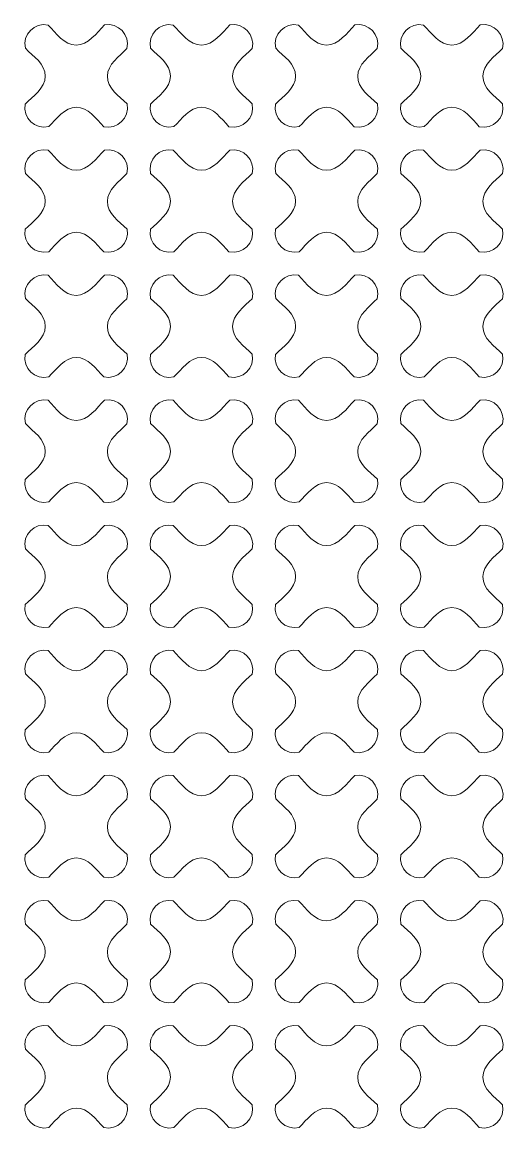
# Model space of a CAD drawing. Header units: centimetres. Extents: x -63 to 63, y -109 to 109.
# Drawn here: x -63.1 to -16, y -108.9 to -0.9 of the extents above; entities that cross this region are included whole.
import ezdxf

# ---------------------------------------------------------------- set-up
doc = ezdxf.new("R2010")
doc.units = ezdxf.units.CM
doc.header["$MEASUREMENT"] = 0
doc.layers.add('layer 1', color=7, linetype='Continuous')

msp = doc.modelspace()

# ---------------------------------------------------------------- linework, layer by layer
at = {"layer": 'layer 1', "color": 124, "lineweight": 9}
for points in [[(-60.81111, -6.12455), (-60.81111, -7.28184), (-62.01964, -8.11408), (-62.76469, -8.85488), (-62.76469, -8.85488), (-63.02392, -10.19157), (-61.79077, -11.36803), (-60.4655, -11.04107), (-60.4655, -11.04107), (-59.73461, -10.31293), (-58.92178, -9.14661), (-57.79099, -9.14661), (-57.79099, -9.14661), (-56.60522, -9.14661), (-55.87847, -10.2766), (-55.10807, -11.04699), (-55.10807, -11.04699), (-53.77995, -11.35577), (-52.56206, -10.16491), (-52.83834, -8.83137), (-52.83834, -8.83137), (-53.62868, -8.04103), (-54.75949, -7.33407), (-54.75949, -6.12682), (-54.75949, -6.12682), (-54.75949, -4.98592), (-53.58595, -4.16571), (-52.85419, -3.42977), (-52.85419, -3.42977), (-52.52688, -2.10439), (-53.70344, -0.87119), (-55.04022, -1.13044), (-55.04022, -1.13044), (-55.78309, -1.87331), (-56.63311, -3.10005), (-57.7853, -3.10005), (-57.7853, -3.10005), (-58.98503, -3.10005), (-59.75696, -1.91277), (-60.5346, -1.13513), (-60.5346, -1.13513), (-61.86835, -0.85882), (-63.05874, -2.07681), (-62.75014, -3.40496), (-62.75014, -3.40496), (-61.95077, -4.20433), (-60.81111, -4.90763), (-60.81111, -6.12455)], [(-48.61911, -6.12455), (-48.61911, -7.28184), (-49.82764, -8.11408), (-50.57269, -8.85488), (-50.57269, -8.85488), (-50.83192, -10.19157), (-49.59877, -11.36803), (-48.2735, -11.04107), (-48.2735, -11.04107), (-47.54261, -10.31293), (-46.72978, -9.14661), (-45.59899, -9.14661), (-45.59899, -9.14661), (-44.41322, -9.14661), (-43.68647, -10.2766), (-42.91607, -11.04699), (-42.91607, -11.04699), (-41.58795, -11.35577), (-40.37006, -10.16491), (-40.64634, -8.83137), (-40.64634, -8.83137), (-41.43668, -8.04103), (-42.56749, -7.33407), (-42.56749, -6.12682), (-42.56749, -6.12682), (-42.56749, -4.98592), (-41.39395, -4.16571), (-40.66219, -3.42977), (-40.66219, -3.42977), (-40.33488, -2.10439), (-41.51144, -0.87119), (-42.84822, -1.13044), (-42.84822, -1.13044), (-43.59109, -1.87331), (-44.44111, -3.10005), (-45.5933, -3.10005), (-45.5933, -3.10005), (-46.79303, -3.10005), (-47.56496, -1.91277), (-48.3426, -1.13513), (-48.3426, -1.13513), (-49.67635, -0.85882), (-50.86674, -2.07681), (-50.55814, -3.40496), (-50.55814, -3.40496), (-49.75877, -4.20433), (-48.61911, -4.90763), (-48.61911, -6.12455)], [(-36.42711, -6.12455), (-36.42711, -7.28184), (-37.63564, -8.11408), (-38.38069, -8.85488), (-38.38069, -8.85488), (-38.63992, -10.19157), (-37.40677, -11.36803), (-36.0815, -11.04107), (-36.0815, -11.04107), (-35.35061, -10.31293), (-34.53778, -9.14661), (-33.40699, -9.14661), (-33.40699, -9.14661), (-32.22122, -9.14661), (-31.49447, -10.2766), (-30.72407, -11.04699), (-30.72407, -11.04699), (-29.39595, -11.35577), (-28.17806, -10.16491), (-28.45434, -8.83137), (-28.45434, -8.83137), (-29.24468, -8.04103), (-30.37549, -7.33407), (-30.37549, -6.12682), (-30.37549, -6.12682), (-30.37549, -4.98592), (-29.20195, -4.16571), (-28.47019, -3.42977), (-28.47019, -3.42977), (-28.14288, -2.10439), (-29.31944, -0.87119), (-30.65622, -1.13044), (-30.65622, -1.13044), (-31.39909, -1.87331), (-32.24911, -3.10005), (-33.4013, -3.10005), (-33.4013, -3.10005), (-34.60103, -3.10005), (-35.37296, -1.91277), (-36.1506, -1.13513), (-36.1506, -1.13513), (-37.48435, -0.85882), (-38.67474, -2.07681), (-38.36614, -3.40496), (-38.36614, -3.40496), (-37.56677, -4.20433), (-36.42711, -4.90763), (-36.42711, -6.12455)], [(-24.23511, -6.12455), (-24.23511, -7.28184), (-25.44364, -8.11408), (-26.18869, -8.85488), (-26.18869, -8.85488), (-26.44792, -10.19157), (-25.21477, -11.36803), (-23.8895, -11.04107), (-23.8895, -11.04107), (-23.15861, -10.31293), (-22.34578, -9.14661), (-21.21499, -9.14661), (-21.21499, -9.14661), (-20.02922, -9.14661), (-19.30247, -10.2766), (-18.53207, -11.04699), (-18.53207, -11.04699), (-17.20395, -11.35577), (-15.98606, -10.16491), (-16.26234, -8.83137), (-16.26234, -8.83137), (-17.05268, -8.04103), (-18.18349, -7.33407), (-18.18349, -6.12682), (-18.18349, -6.12682), (-18.18349, -4.98592), (-17.00995, -4.16571), (-16.27819, -3.42977), (-16.27819, -3.42977), (-15.95088, -2.10439), (-17.12744, -0.87119), (-18.46422, -1.13044), (-18.46422, -1.13044), (-19.20709, -1.87331), (-20.05711, -3.10005), (-21.2093, -3.10005), (-21.2093, -3.10005), (-22.40903, -3.10005), (-23.18096, -1.91277), (-23.9586, -1.13513), (-23.9586, -1.13513), (-25.29235, -0.85882), (-26.48274, -2.07681), (-26.17414, -3.40496), (-26.17414, -3.40496), (-25.37477, -4.20433), (-24.23511, -4.90763), (-24.23511, -6.12455)], [(-60.81111, -18.31655), (-60.81111, -19.47384), (-62.01964, -20.30608), (-62.76469, -21.04688), (-62.76469, -21.04688), (-63.02392, -22.38357), (-61.79077, -23.56003), (-60.4655, -23.23307), (-60.4655, -23.23307), (-59.73461, -22.50493), (-58.92178, -21.33861), (-57.79099, -21.33861), (-57.79099, -21.33861), (-56.60522, -21.33861), (-55.87847, -22.4686), (-55.10807, -23.23899), (-55.10807, -23.23899), (-53.77995, -23.54777), (-52.56206, -22.35691), (-52.83834, -21.02337), (-52.83834, -21.02337), (-53.62868, -20.23303), (-54.75949, -19.52607), (-54.75949, -18.31882), (-54.75949, -18.31882), (-54.75949, -17.17792), (-53.58595, -16.35771), (-52.85419, -15.62177), (-52.85419, -15.62177), (-52.52688, -14.29639), (-53.70344, -13.06319), (-55.04022, -13.32244), (-55.04022, -13.32244), (-55.78309, -14.06531), (-56.63311, -15.29205), (-57.7853, -15.29205), (-57.7853, -15.29205), (-58.98503, -15.29205), (-59.75696, -14.10477), (-60.5346, -13.32713), (-60.5346, -13.32713), (-61.86835, -13.05082), (-63.05874, -14.26881), (-62.75014, -15.59696), (-62.75014, -15.59696), (-61.95077, -16.39633), (-60.81111, -17.09963), (-60.81111, -18.31655)], [(-48.61911, -18.31655), (-48.61911, -19.47384), (-49.82764, -20.30608), (-50.57269, -21.04688), (-50.57269, -21.04688), (-50.83192, -22.38357), (-49.59877, -23.56003), (-48.2735, -23.23307), (-48.2735, -23.23307), (-47.54261, -22.50493), (-46.72978, -21.33861), (-45.59899, -21.33861), (-45.59899, -21.33861), (-44.41322, -21.33861), (-43.68647, -22.4686), (-42.91607, -23.23899), (-42.91607, -23.23899), (-41.58795, -23.54777), (-40.37006, -22.35691), (-40.64634, -21.02337), (-40.64634, -21.02337), (-41.43668, -20.23303), (-42.56749, -19.52607), (-42.56749, -18.31882), (-42.56749, -18.31882), (-42.56749, -17.17792), (-41.39395, -16.35771), (-40.66219, -15.62177), (-40.66219, -15.62177), (-40.33488, -14.29639), (-41.51144, -13.06319), (-42.84822, -13.32244), (-42.84822, -13.32244), (-43.59109, -14.06531), (-44.44111, -15.29205), (-45.5933, -15.29205), (-45.5933, -15.29205), (-46.79303, -15.29205), (-47.56496, -14.10477), (-48.3426, -13.32713), (-48.3426, -13.32713), (-49.67635, -13.05082), (-50.86674, -14.26881), (-50.55814, -15.59696), (-50.55814, -15.59696), (-49.75877, -16.39633), (-48.61911, -17.09963), (-48.61911, -18.31655)], [(-36.42711, -18.31655), (-36.42711, -19.47384), (-37.63564, -20.30608), (-38.38069, -21.04688), (-38.38069, -21.04688), (-38.63992, -22.38357), (-37.40677, -23.56003), (-36.0815, -23.23307), (-36.0815, -23.23307), (-35.35061, -22.50493), (-34.53778, -21.33861), (-33.40699, -21.33861), (-33.40699, -21.33861), (-32.22122, -21.33861), (-31.49447, -22.4686), (-30.72407, -23.23899), (-30.72407, -23.23899), (-29.39595, -23.54777), (-28.17806, -22.35691), (-28.45434, -21.02337), (-28.45434, -21.02337), (-29.24468, -20.23303), (-30.37549, -19.52607), (-30.37549, -18.31882), (-30.37549, -18.31882), (-30.37549, -17.17792), (-29.20195, -16.35771), (-28.47019, -15.62177), (-28.47019, -15.62177), (-28.14288, -14.29639), (-29.31944, -13.06319), (-30.65622, -13.32244), (-30.65622, -13.32244), (-31.39909, -14.06531), (-32.24911, -15.29205), (-33.4013, -15.29205), (-33.4013, -15.29205), (-34.60103, -15.29205), (-35.37296, -14.10477), (-36.1506, -13.32713), (-36.1506, -13.32713), (-37.48435, -13.05082), (-38.67474, -14.26881), (-38.36614, -15.59696), (-38.36614, -15.59696), (-37.56677, -16.39633), (-36.42711, -17.09963), (-36.42711, -18.31655)], [(-24.23511, -18.31655), (-24.23511, -19.47384), (-25.44364, -20.30608), (-26.18869, -21.04688), (-26.18869, -21.04688), (-26.44792, -22.38357), (-25.21477, -23.56003), (-23.8895, -23.23307), (-23.8895, -23.23307), (-23.15861, -22.50493), (-22.34578, -21.33861), (-21.21499, -21.33861), (-21.21499, -21.33861), (-20.02922, -21.33861), (-19.30247, -22.4686), (-18.53207, -23.23899), (-18.53207, -23.23899), (-17.20395, -23.54777), (-15.98606, -22.35691), (-16.26234, -21.02337), (-16.26234, -21.02337), (-17.05268, -20.23303), (-18.18349, -19.52607), (-18.18349, -18.31882), (-18.18349, -18.31882), (-18.18349, -17.17792), (-17.00995, -16.35771), (-16.27819, -15.62177), (-16.27819, -15.62177), (-15.95088, -14.29639), (-17.12744, -13.06319), (-18.46422, -13.32244), (-18.46422, -13.32244), (-19.20709, -14.06531), (-20.05711, -15.29205), (-21.2093, -15.29205), (-21.2093, -15.29205), (-22.40903, -15.29205), (-23.18096, -14.10477), (-23.9586, -13.32713), (-23.9586, -13.32713), (-25.29235, -13.05082), (-26.48274, -14.26881), (-26.17414, -15.59696), (-26.17414, -15.59696), (-25.37477, -16.39633), (-24.23511, -17.09963), (-24.23511, -18.31655)], [(-60.81111, -30.50855), (-60.81111, -31.66584), (-62.01964, -32.49808), (-62.76469, -33.23888), (-62.76469, -33.23888), (-63.02392, -34.57557), (-61.79077, -35.75203), (-60.4655, -35.42507), (-60.4655, -35.42507), (-59.73461, -34.69693), (-58.92178, -33.53061), (-57.79099, -33.53061), (-57.79099, -33.53061), (-56.60522, -33.53061), (-55.87847, -34.6606), (-55.10807, -35.43099), (-55.10807, -35.43099), (-53.77995, -35.73977), (-52.56206, -34.54891), (-52.83834, -33.21537), (-52.83834, -33.21537), (-53.62868, -32.42503), (-54.75949, -31.71807), (-54.75949, -30.51082), (-54.75949, -30.51082), (-54.75949, -29.36992), (-53.58595, -28.54971), (-52.85419, -27.81377), (-52.85419, -27.81377), (-52.52688, -26.48839), (-53.70344, -25.25519), (-55.04022, -25.51444), (-55.04022, -25.51444), (-55.78309, -26.25731), (-56.63311, -27.48405), (-57.7853, -27.48405), (-57.7853, -27.48405), (-58.98503, -27.48405), (-59.75696, -26.29677), (-60.5346, -25.51913), (-60.5346, -25.51913), (-61.86835, -25.24282), (-63.05874, -26.46081), (-62.75014, -27.78896), (-62.75014, -27.78896), (-61.95077, -28.58833), (-60.81111, -29.29163), (-60.81111, -30.50855)], [(-48.61911, -30.50855), (-48.61911, -31.66584), (-49.82764, -32.49808), (-50.57269, -33.23888), (-50.57269, -33.23888), (-50.83192, -34.57557), (-49.59877, -35.75203), (-48.2735, -35.42507), (-48.2735, -35.42507), (-47.54261, -34.69693), (-46.72978, -33.53061), (-45.59899, -33.53061), (-45.59899, -33.53061), (-44.41322, -33.53061), (-43.68647, -34.6606), (-42.91607, -35.43099), (-42.91607, -35.43099), (-41.58795, -35.73977), (-40.37006, -34.54891), (-40.64634, -33.21537), (-40.64634, -33.21537), (-41.43668, -32.42503), (-42.56749, -31.71807), (-42.56749, -30.51082), (-42.56749, -30.51082), (-42.56749, -29.36992), (-41.39395, -28.54971), (-40.66219, -27.81377), (-40.66219, -27.81377), (-40.33488, -26.48839), (-41.51144, -25.25519), (-42.84822, -25.51444), (-42.84822, -25.51444), (-43.59109, -26.25731), (-44.44111, -27.48405), (-45.5933, -27.48405), (-45.5933, -27.48405), (-46.79303, -27.48405), (-47.56496, -26.29677), (-48.3426, -25.51913), (-48.3426, -25.51913), (-49.67635, -25.24282), (-50.86674, -26.46081), (-50.55814, -27.78896), (-50.55814, -27.78896), (-49.75877, -28.58833), (-48.61911, -29.29163), (-48.61911, -30.50855)], [(-36.42711, -30.50855), (-36.42711, -31.66584), (-37.63564, -32.49808), (-38.38069, -33.23888), (-38.38069, -33.23888), (-38.63992, -34.57557), (-37.40677, -35.75203), (-36.0815, -35.42507), (-36.0815, -35.42507), (-35.35061, -34.69693), (-34.53778, -33.53061), (-33.40699, -33.53061), (-33.40699, -33.53061), (-32.22122, -33.53061), (-31.49447, -34.6606), (-30.72407, -35.43099), (-30.72407, -35.43099), (-29.39595, -35.73977), (-28.17806, -34.54891), (-28.45434, -33.21537), (-28.45434, -33.21537), (-29.24468, -32.42503), (-30.37549, -31.71807), (-30.37549, -30.51082), (-30.37549, -30.51082), (-30.37549, -29.36992), (-29.20195, -28.54971), (-28.47019, -27.81377), (-28.47019, -27.81377), (-28.14288, -26.48839), (-29.31944, -25.25519), (-30.65622, -25.51444), (-30.65622, -25.51444), (-31.39909, -26.25731), (-32.24911, -27.48405), (-33.4013, -27.48405), (-33.4013, -27.48405), (-34.60103, -27.48405), (-35.37296, -26.29677), (-36.1506, -25.51913), (-36.1506, -25.51913), (-37.48435, -25.24282), (-38.67474, -26.46081), (-38.36614, -27.78896), (-38.36614, -27.78896), (-37.56677, -28.58833), (-36.42711, -29.29163), (-36.42711, -30.50855)], [(-24.23511, -30.50855), (-24.23511, -31.66584), (-25.44364, -32.49808), (-26.18869, -33.23888), (-26.18869, -33.23888), (-26.44792, -34.57557), (-25.21477, -35.75203), (-23.8895, -35.42507), (-23.8895, -35.42507), (-23.15861, -34.69693), (-22.34578, -33.53061), (-21.21499, -33.53061), (-21.21499, -33.53061), (-20.02922, -33.53061), (-19.30247, -34.6606), (-18.53207, -35.43099), (-18.53207, -35.43099), (-17.20395, -35.73977), (-15.98606, -34.54891), (-16.26234, -33.21537), (-16.26234, -33.21537), (-17.05268, -32.42503), (-18.18349, -31.71807), (-18.18349, -30.51082), (-18.18349, -30.51082), (-18.18349, -29.36992), (-17.00995, -28.54971), (-16.27819, -27.81377), (-16.27819, -27.81377), (-15.95088, -26.48839), (-17.12744, -25.25519), (-18.46422, -25.51444), (-18.46422, -25.51444), (-19.20709, -26.25731), (-20.05711, -27.48405), (-21.2093, -27.48405), (-21.2093, -27.48405), (-22.40903, -27.48405), (-23.18096, -26.29677), (-23.9586, -25.51913), (-23.9586, -25.51913), (-25.29235, -25.24282), (-26.48274, -26.46081), (-26.17414, -27.78896), (-26.17414, -27.78896), (-25.37477, -28.58833), (-24.23511, -29.29163), (-24.23511, -30.50855)], [(-60.81111, -42.70055), (-60.81111, -43.85784), (-62.01964, -44.69008), (-62.76469, -45.43088), (-62.76469, -45.43088), (-63.02392, -46.76757), (-61.79077, -47.94403), (-60.4655, -47.61707), (-60.4655, -47.61707), (-59.73461, -46.88893), (-58.92178, -45.72261), (-57.79099, -45.72261), (-57.79099, -45.72261), (-56.60522, -45.72261), (-55.87847, -46.8526), (-55.10807, -47.62299), (-55.10807, -47.62299), (-53.77995, -47.93177), (-52.56206, -46.74091), (-52.83834, -45.40737), (-52.83834, -45.40737), (-53.62868, -44.61703), (-54.75949, -43.91007), (-54.75949, -42.70282), (-54.75949, -42.70282), (-54.75949, -41.56192), (-53.58595, -40.74171), (-52.85419, -40.00577), (-52.85419, -40.00577), (-52.52688, -38.68039), (-53.70344, -37.44719), (-55.04022, -37.70644), (-55.04022, -37.70644), (-55.78309, -38.44931), (-56.63311, -39.67605), (-57.7853, -39.67605), (-57.7853, -39.67605), (-58.98503, -39.67605), (-59.75696, -38.48877), (-60.5346, -37.71113), (-60.5346, -37.71113), (-61.86835, -37.43482), (-63.05874, -38.65281), (-62.75014, -39.98096), (-62.75014, -39.98096), (-61.95077, -40.78033), (-60.81111, -41.48363), (-60.81111, -42.70055)], [(-48.61911, -42.70055), (-48.61911, -43.85784), (-49.82764, -44.69008), (-50.57269, -45.43088), (-50.57269, -45.43088), (-50.83192, -46.76757), (-49.59877, -47.94403), (-48.2735, -47.61707), (-48.2735, -47.61707), (-47.54261, -46.88893), (-46.72978, -45.72261), (-45.59899, -45.72261), (-45.59899, -45.72261), (-44.41322, -45.72261), (-43.68647, -46.8526), (-42.91607, -47.62299), (-42.91607, -47.62299), (-41.58795, -47.93177), (-40.37006, -46.74091), (-40.64634, -45.40737), (-40.64634, -45.40737), (-41.43668, -44.61703), (-42.56749, -43.91007), (-42.56749, -42.70282), (-42.56749, -42.70282), (-42.56749, -41.56192), (-41.39395, -40.74171), (-40.66219, -40.00577), (-40.66219, -40.00577), (-40.33488, -38.68039), (-41.51144, -37.44719), (-42.84822, -37.70644), (-42.84822, -37.70644), (-43.59109, -38.44931), (-44.44111, -39.67605), (-45.5933, -39.67605), (-45.5933, -39.67605), (-46.79303, -39.67605), (-47.56496, -38.48877), (-48.3426, -37.71113), (-48.3426, -37.71113), (-49.67635, -37.43482), (-50.86674, -38.65281), (-50.55814, -39.98096), (-50.55814, -39.98096), (-49.75877, -40.78033), (-48.61911, -41.48363), (-48.61911, -42.70055)], [(-36.42711, -42.70055), (-36.42711, -43.85784), (-37.63564, -44.69008), (-38.38069, -45.43088), (-38.38069, -45.43088), (-38.63992, -46.76757), (-37.40677, -47.94403), (-36.0815, -47.61707), (-36.0815, -47.61707), (-35.35061, -46.88893), (-34.53778, -45.72261), (-33.40699, -45.72261), (-33.40699, -45.72261), (-32.22122, -45.72261), (-31.49447, -46.8526), (-30.72407, -47.62299), (-30.72407, -47.62299), (-29.39595, -47.93177), (-28.17806, -46.74091), (-28.45434, -45.40737), (-28.45434, -45.40737), (-29.24468, -44.61703), (-30.37549, -43.91007), (-30.37549, -42.70282), (-30.37549, -42.70282), (-30.37549, -41.56192), (-29.20195, -40.74171), (-28.47019, -40.00577), (-28.47019, -40.00577), (-28.14288, -38.68039), (-29.31944, -37.44719), (-30.65622, -37.70644), (-30.65622, -37.70644), (-31.39909, -38.44931), (-32.24911, -39.67605), (-33.4013, -39.67605), (-33.4013, -39.67605), (-34.60103, -39.67605), (-35.37296, -38.48877), (-36.1506, -37.71113), (-36.1506, -37.71113), (-37.48435, -37.43482), (-38.67474, -38.65281), (-38.36614, -39.98096), (-38.36614, -39.98096), (-37.56677, -40.78033), (-36.42711, -41.48363), (-36.42711, -42.70055)], [(-24.23511, -42.70055), (-24.23511, -43.85784), (-25.44364, -44.69008), (-26.18869, -45.43088), (-26.18869, -45.43088), (-26.44792, -46.76757), (-25.21477, -47.94403), (-23.8895, -47.61707), (-23.8895, -47.61707), (-23.15861, -46.88893), (-22.34578, -45.72261), (-21.21499, -45.72261), (-21.21499, -45.72261), (-20.02922, -45.72261), (-19.30247, -46.8526), (-18.53207, -47.62299), (-18.53207, -47.62299), (-17.20395, -47.93177), (-15.98606, -46.74091), (-16.26234, -45.40737), (-16.26234, -45.40737), (-17.05268, -44.61703), (-18.18349, -43.91007), (-18.18349, -42.70282), (-18.18349, -42.70282), (-18.18349, -41.56192), (-17.00995, -40.74171), (-16.27819, -40.00577), (-16.27819, -40.00577), (-15.95088, -38.68039), (-17.12744, -37.44719), (-18.46422, -37.70644), (-18.46422, -37.70644), (-19.20709, -38.44931), (-20.05711, -39.67605), (-21.2093, -39.67605), (-21.2093, -39.67605), (-22.40903, -39.67605), (-23.18096, -38.48877), (-23.9586, -37.71113), (-23.9586, -37.71113), (-25.29235, -37.43482), (-26.48274, -38.65281), (-26.17414, -39.98096), (-26.17414, -39.98096), (-25.37477, -40.78033), (-24.23511, -41.48363), (-24.23511, -42.70055)], [(-60.81111, -54.89255), (-60.81111, -56.04984), (-62.01964, -56.88208), (-62.76469, -57.62288), (-62.76469, -57.62288), (-63.02392, -58.95957), (-61.79077, -60.13603), (-60.4655, -59.80907), (-60.4655, -59.80907), (-59.73461, -59.08093), (-58.92178, -57.91461), (-57.79099, -57.91461), (-57.79099, -57.91461), (-56.60522, -57.91461), (-55.87847, -59.0446), (-55.10807, -59.81499), (-55.10807, -59.81499), (-53.77995, -60.12377), (-52.56206, -58.93291), (-52.83834, -57.59937), (-52.83834, -57.59937), (-53.62868, -56.80903), (-54.75949, -56.10207), (-54.75949, -54.89482), (-54.75949, -54.89482), (-54.75949, -53.75392), (-53.58595, -52.93371), (-52.85419, -52.19777), (-52.85419, -52.19777), (-52.52688, -50.87239), (-53.70344, -49.63919), (-55.04022, -49.89844), (-55.04022, -49.89844), (-55.78309, -50.64131), (-56.63311, -51.86805), (-57.7853, -51.86805), (-57.7853, -51.86805), (-58.98503, -51.86805), (-59.75696, -50.68077), (-60.5346, -49.90313), (-60.5346, -49.90313), (-61.86835, -49.62682), (-63.05874, -50.84481), (-62.75014, -52.17296), (-62.75014, -52.17296), (-61.95077, -52.97233), (-60.81111, -53.67563), (-60.81111, -54.89255)], [(-48.61911, -54.89255), (-48.61911, -56.04984), (-49.82764, -56.88208), (-50.57269, -57.62288), (-50.57269, -57.62288), (-50.83192, -58.95957), (-49.59877, -60.13603), (-48.2735, -59.80907), (-48.2735, -59.80907), (-47.54261, -59.08093), (-46.72978, -57.91461), (-45.59899, -57.91461), (-45.59899, -57.91461), (-44.41322, -57.91461), (-43.68647, -59.0446), (-42.91607, -59.81499), (-42.91607, -59.81499), (-41.58795, -60.12377), (-40.37006, -58.93291), (-40.64634, -57.59937), (-40.64634, -57.59937), (-41.43668, -56.80903), (-42.56749, -56.10207), (-42.56749, -54.89482), (-42.56749, -54.89482), (-42.56749, -53.75392), (-41.39395, -52.93371), (-40.66219, -52.19777), (-40.66219, -52.19777), (-40.33488, -50.87239), (-41.51144, -49.63919), (-42.84822, -49.89844), (-42.84822, -49.89844), (-43.59109, -50.64131), (-44.44111, -51.86805), (-45.5933, -51.86805), (-45.5933, -51.86805), (-46.79303, -51.86805), (-47.56496, -50.68077), (-48.3426, -49.90313), (-48.3426, -49.90313), (-49.67635, -49.62682), (-50.86674, -50.84481), (-50.55814, -52.17296), (-50.55814, -52.17296), (-49.75877, -52.97233), (-48.61911, -53.67563), (-48.61911, -54.89255)], [(-36.42711, -54.89255), (-36.42711, -56.04984), (-37.63564, -56.88208), (-38.38069, -57.62288), (-38.38069, -57.62288), (-38.63992, -58.95957), (-37.40677, -60.13603), (-36.0815, -59.80907), (-36.0815, -59.80907), (-35.35061, -59.08093), (-34.53778, -57.91461), (-33.40699, -57.91461), (-33.40699, -57.91461), (-32.22122, -57.91461), (-31.49447, -59.0446), (-30.72407, -59.81499), (-30.72407, -59.81499), (-29.39595, -60.12377), (-28.17806, -58.93291), (-28.45434, -57.59937), (-28.45434, -57.59937), (-29.24468, -56.80903), (-30.37549, -56.10207), (-30.37549, -54.89482), (-30.37549, -54.89482), (-30.37549, -53.75392), (-29.20195, -52.93371), (-28.47019, -52.19777), (-28.47019, -52.19777), (-28.14288, -50.87239), (-29.31944, -49.63919), (-30.65622, -49.89844), (-30.65622, -49.89844), (-31.39909, -50.64131), (-32.24911, -51.86805), (-33.4013, -51.86805), (-33.4013, -51.86805), (-34.60103, -51.86805), (-35.37296, -50.68077), (-36.1506, -49.90313), (-36.1506, -49.90313), (-37.48435, -49.62682), (-38.67474, -50.84481), (-38.36614, -52.17296), (-38.36614, -52.17296), (-37.56677, -52.97233), (-36.42711, -53.67563), (-36.42711, -54.89255)], [(-24.23511, -54.89255), (-24.23511, -56.04984), (-25.44364, -56.88208), (-26.18869, -57.62288), (-26.18869, -57.62288), (-26.44792, -58.95957), (-25.21477, -60.13603), (-23.8895, -59.80907), (-23.8895, -59.80907), (-23.15861, -59.08093), (-22.34578, -57.91461), (-21.21499, -57.91461), (-21.21499, -57.91461), (-20.02922, -57.91461), (-19.30247, -59.0446), (-18.53207, -59.81499), (-18.53207, -59.81499), (-17.20395, -60.12377), (-15.98606, -58.93291), (-16.26234, -57.59937), (-16.26234, -57.59937), (-17.05268, -56.80903), (-18.18349, -56.10207), (-18.18349, -54.89482), (-18.18349, -54.89482), (-18.18349, -53.75392), (-17.00995, -52.93371), (-16.27819, -52.19777), (-16.27819, -52.19777), (-15.95088, -50.87239), (-17.12744, -49.63919), (-18.46422, -49.89844), (-18.46422, -49.89844), (-19.20709, -50.64131), (-20.05711, -51.86805), (-21.2093, -51.86805), (-21.2093, -51.86805), (-22.40903, -51.86805), (-23.18096, -50.68077), (-23.9586, -49.90313), (-23.9586, -49.90313), (-25.29235, -49.62682), (-26.48274, -50.84481), (-26.17414, -52.17296), (-26.17414, -52.17296), (-25.37477, -52.97233), (-24.23511, -53.67563), (-24.23511, -54.89255)], [(-60.81111, -67.08455), (-60.81111, -68.24184), (-62.01964, -69.07408), (-62.76469, -69.81488), (-62.76469, -69.81488), (-63.02392, -71.15157), (-61.79077, -72.32803), (-60.4655, -72.00107), (-60.4655, -72.00107), (-59.73461, -71.27293), (-58.92178, -70.10661), (-57.79099, -70.10661), (-57.79099, -70.10661), (-56.60522, -70.10661), (-55.87847, -71.2366), (-55.10807, -72.00699), (-55.10807, -72.00699), (-53.77995, -72.31577), (-52.56206, -71.12491), (-52.83834, -69.79137), (-52.83834, -69.79137), (-53.62868, -69.00103), (-54.75949, -68.29407), (-54.75949, -67.08682), (-54.75949, -67.08682), (-54.75949, -65.94592), (-53.58595, -65.12571), (-52.85419, -64.38977), (-52.85419, -64.38977), (-52.52688, -63.06439), (-53.70344, -61.83119), (-55.04022, -62.09044), (-55.04022, -62.09044), (-55.78309, -62.83331), (-56.63311, -64.06005), (-57.7853, -64.06005), (-57.7853, -64.06005), (-58.98503, -64.06005), (-59.75696, -62.87277), (-60.5346, -62.09513), (-60.5346, -62.09513), (-61.86835, -61.81882), (-63.05874, -63.03681), (-62.75014, -64.36496), (-62.75014, -64.36496), (-61.95077, -65.16433), (-60.81111, -65.86763), (-60.81111, -67.08455)], [(-48.61911, -67.08455), (-48.61911, -68.24184), (-49.82764, -69.07408), (-50.57269, -69.81488), (-50.57269, -69.81488), (-50.83192, -71.15157), (-49.59877, -72.32803), (-48.2735, -72.00107), (-48.2735, -72.00107), (-47.54261, -71.27293), (-46.72978, -70.10661), (-45.59899, -70.10661), (-45.59899, -70.10661), (-44.41322, -70.10661), (-43.68647, -71.2366), (-42.91607, -72.00699), (-42.91607, -72.00699), (-41.58795, -72.31577), (-40.37006, -71.12491), (-40.64634, -69.79137), (-40.64634, -69.79137), (-41.43668, -69.00103), (-42.56749, -68.29407), (-42.56749, -67.08682), (-42.56749, -67.08682), (-42.56749, -65.94592), (-41.39395, -65.12571), (-40.66219, -64.38977), (-40.66219, -64.38977), (-40.33488, -63.06439), (-41.51144, -61.83119), (-42.84822, -62.09044), (-42.84822, -62.09044), (-43.59109, -62.83331), (-44.44111, -64.06005), (-45.5933, -64.06005), (-45.5933, -64.06005), (-46.79303, -64.06005), (-47.56496, -62.87277), (-48.3426, -62.09513), (-48.3426, -62.09513), (-49.67635, -61.81882), (-50.86674, -63.03681), (-50.55814, -64.36496), (-50.55814, -64.36496), (-49.75877, -65.16433), (-48.61911, -65.86763), (-48.61911, -67.08455)], [(-36.42711, -67.08455), (-36.42711, -68.24184), (-37.63564, -69.07408), (-38.38069, -69.81488), (-38.38069, -69.81488), (-38.63992, -71.15157), (-37.40677, -72.32803), (-36.0815, -72.00107), (-36.0815, -72.00107), (-35.35061, -71.27293), (-34.53778, -70.10661), (-33.40699, -70.10661), (-33.40699, -70.10661), (-32.22122, -70.10661), (-31.49447, -71.2366), (-30.72407, -72.00699), (-30.72407, -72.00699), (-29.39595, -72.31577), (-28.17806, -71.12491), (-28.45434, -69.79137), (-28.45434, -69.79137), (-29.24468, -69.00103), (-30.37549, -68.29407), (-30.37549, -67.08682), (-30.37549, -67.08682), (-30.37549, -65.94592), (-29.20195, -65.12571), (-28.47019, -64.38977), (-28.47019, -64.38977), (-28.14288, -63.06439), (-29.31944, -61.83119), (-30.65622, -62.09044), (-30.65622, -62.09044), (-31.39909, -62.83331), (-32.24911, -64.06005), (-33.4013, -64.06005), (-33.4013, -64.06005), (-34.60103, -64.06005), (-35.37296, -62.87277), (-36.1506, -62.09513), (-36.1506, -62.09513), (-37.48435, -61.81882), (-38.67474, -63.03681), (-38.36614, -64.36496), (-38.36614, -64.36496), (-37.56677, -65.16433), (-36.42711, -65.86763), (-36.42711, -67.08455)], [(-24.23511, -67.08455), (-24.23511, -68.24184), (-25.44364, -69.07408), (-26.18869, -69.81488), (-26.18869, -69.81488), (-26.44792, -71.15157), (-25.21477, -72.32803), (-23.8895, -72.00107), (-23.8895, -72.00107), (-23.15861, -71.27293), (-22.34578, -70.10661), (-21.21499, -70.10661), (-21.21499, -70.10661), (-20.02922, -70.10661), (-19.30247, -71.2366), (-18.53207, -72.00699), (-18.53207, -72.00699), (-17.20395, -72.31577), (-15.98606, -71.12491), (-16.26234, -69.79137), (-16.26234, -69.79137), (-17.05268, -69.00103), (-18.18349, -68.29407), (-18.18349, -67.08682), (-18.18349, -67.08682), (-18.18349, -65.94592), (-17.00995, -65.12571), (-16.27819, -64.38977), (-16.27819, -64.38977), (-15.95088, -63.06439), (-17.12744, -61.83119), (-18.46422, -62.09044), (-18.46422, -62.09044), (-19.20709, -62.83331), (-20.05711, -64.06005), (-21.2093, -64.06005), (-21.2093, -64.06005), (-22.40903, -64.06005), (-23.18096, -62.87277), (-23.9586, -62.09513), (-23.9586, -62.09513), (-25.29235, -61.81882), (-26.48274, -63.03681), (-26.17414, -64.36496), (-26.17414, -64.36496), (-25.37477, -65.16433), (-24.23511, -65.86763), (-24.23511, -67.08455)], [(-60.81111, -79.27655), (-60.81111, -80.43384), (-62.01964, -81.26608), (-62.76469, -82.00688), (-62.76469, -82.00688), (-63.02392, -83.34357), (-61.79077, -84.52003), (-60.4655, -84.19307), (-60.4655, -84.19307), (-59.73461, -83.46493), (-58.92178, -82.29861), (-57.79099, -82.29861), (-57.79099, -82.29861), (-56.60522, -82.29861), (-55.87847, -83.4286), (-55.10807, -84.19899), (-55.10807, -84.19899), (-53.77995, -84.50777), (-52.56206, -83.31691), (-52.83834, -81.98337), (-52.83834, -81.98337), (-53.62868, -81.19303), (-54.75949, -80.48607), (-54.75949, -79.27882), (-54.75949, -79.27882), (-54.75949, -78.13792), (-53.58595, -77.31771), (-52.85419, -76.58177), (-52.85419, -76.58177), (-52.52688, -75.25639), (-53.70344, -74.02319), (-55.04022, -74.28244), (-55.04022, -74.28244), (-55.78309, -75.02531), (-56.63311, -76.25205), (-57.7853, -76.25205), (-57.7853, -76.25205), (-58.98503, -76.25205), (-59.75696, -75.06477), (-60.5346, -74.28713), (-60.5346, -74.28713), (-61.86835, -74.01082), (-63.05874, -75.22881), (-62.75014, -76.55696), (-62.75014, -76.55696), (-61.95077, -77.35633), (-60.81111, -78.05963), (-60.81111, -79.27655)], [(-48.61911, -79.27655), (-48.61911, -80.43384), (-49.82764, -81.26608), (-50.57269, -82.00688), (-50.57269, -82.00688), (-50.83192, -83.34357), (-49.59877, -84.52003), (-48.2735, -84.19307), (-48.2735, -84.19307), (-47.54261, -83.46493), (-46.72978, -82.29861), (-45.59899, -82.29861), (-45.59899, -82.29861), (-44.41322, -82.29861), (-43.68647, -83.4286), (-42.91607, -84.19899), (-42.91607, -84.19899), (-41.58795, -84.50777), (-40.37006, -83.31691), (-40.64634, -81.98337), (-40.64634, -81.98337), (-41.43668, -81.19303), (-42.56749, -80.48607), (-42.56749, -79.27882), (-42.56749, -79.27882), (-42.56749, -78.13792), (-41.39395, -77.31771), (-40.66219, -76.58177), (-40.66219, -76.58177), (-40.33488, -75.25639), (-41.51144, -74.02319), (-42.84822, -74.28244), (-42.84822, -74.28244), (-43.59109, -75.02531), (-44.44111, -76.25205), (-45.5933, -76.25205), (-45.5933, -76.25205), (-46.79303, -76.25205), (-47.56496, -75.06477), (-48.3426, -74.28713), (-48.3426, -74.28713), (-49.67635, -74.01082), (-50.86674, -75.22881), (-50.55814, -76.55696), (-50.55814, -76.55696), (-49.75877, -77.35633), (-48.61911, -78.05963), (-48.61911, -79.27655)], [(-36.42711, -79.27655), (-36.42711, -80.43384), (-37.63564, -81.26608), (-38.38069, -82.00688), (-38.38069, -82.00688), (-38.63992, -83.34357), (-37.40677, -84.52003), (-36.0815, -84.19307), (-36.0815, -84.19307), (-35.35061, -83.46493), (-34.53778, -82.29861), (-33.40699, -82.29861), (-33.40699, -82.29861), (-32.22122, -82.29861), (-31.49447, -83.4286), (-30.72407, -84.19899), (-30.72407, -84.19899), (-29.39595, -84.50777), (-28.17806, -83.31691), (-28.45434, -81.98337), (-28.45434, -81.98337), (-29.24468, -81.19303), (-30.37549, -80.48607), (-30.37549, -79.27882), (-30.37549, -79.27882), (-30.37549, -78.13792), (-29.20195, -77.31771), (-28.47019, -76.58177), (-28.47019, -76.58177), (-28.14288, -75.25639), (-29.31944, -74.02319), (-30.65622, -74.28244), (-30.65622, -74.28244), (-31.39909, -75.02531), (-32.24911, -76.25205), (-33.4013, -76.25205), (-33.4013, -76.25205), (-34.60103, -76.25205), (-35.37296, -75.06477), (-36.1506, -74.28713), (-36.1506, -74.28713), (-37.48435, -74.01082), (-38.67474, -75.22881), (-38.36614, -76.55696), (-38.36614, -76.55696), (-37.56677, -77.35633), (-36.42711, -78.05963), (-36.42711, -79.27655)], [(-24.23511, -79.27655), (-24.23511, -80.43384), (-25.44364, -81.26608), (-26.18869, -82.00688), (-26.18869, -82.00688), (-26.44792, -83.34357), (-25.21477, -84.52003), (-23.8895, -84.19307), (-23.8895, -84.19307), (-23.15861, -83.46493), (-22.34578, -82.29861), (-21.21499, -82.29861), (-21.21499, -82.29861), (-20.02922, -82.29861), (-19.30247, -83.4286), (-18.53207, -84.19899), (-18.53207, -84.19899), (-17.20395, -84.50777), (-15.98606, -83.31691), (-16.26234, -81.98337), (-16.26234, -81.98337), (-17.05268, -81.19303), (-18.18349, -80.48607), (-18.18349, -79.27882), (-18.18349, -79.27882), (-18.18349, -78.13792), (-17.00995, -77.31771), (-16.27819, -76.58177), (-16.27819, -76.58177), (-15.95088, -75.25639), (-17.12744, -74.02319), (-18.46422, -74.28244), (-18.46422, -74.28244), (-19.20709, -75.02531), (-20.05711, -76.25205), (-21.2093, -76.25205), (-21.2093, -76.25205), (-22.40903, -76.25205), (-23.18096, -75.06477), (-23.9586, -74.28713), (-23.9586, -74.28713), (-25.29235, -74.01082), (-26.48274, -75.22881), (-26.17414, -76.55696), (-26.17414, -76.55696), (-25.37477, -77.35633), (-24.23511, -78.05963), (-24.23511, -79.27655)], [(-60.81111, -91.46855), (-60.81111, -92.62584), (-62.01964, -93.45808), (-62.76469, -94.19888), (-62.76469, -94.19888), (-63.02392, -95.53557), (-61.79077, -96.71203), (-60.4655, -96.38507), (-60.4655, -96.38507), (-59.73461, -95.65693), (-58.92178, -94.49061), (-57.79099, -94.49061), (-57.79099, -94.49061), (-56.60522, -94.49061), (-55.87847, -95.6206), (-55.10807, -96.39099), (-55.10807, -96.39099), (-53.77995, -96.69977), (-52.56206, -95.50891), (-52.83834, -94.17537), (-52.83834, -94.17537), (-53.62868, -93.38503), (-54.75949, -92.67807), (-54.75949, -91.47082), (-54.75949, -91.47082), (-54.75949, -90.32992), (-53.58595, -89.50971), (-52.85419, -88.77377), (-52.85419, -88.77377), (-52.52688, -87.44839), (-53.70344, -86.21519), (-55.04022, -86.47444), (-55.04022, -86.47444), (-55.78309, -87.21731), (-56.63311, -88.44405), (-57.7853, -88.44405), (-57.7853, -88.44405), (-58.98503, -88.44405), (-59.75696, -87.25677), (-60.5346, -86.47913), (-60.5346, -86.47913), (-61.86835, -86.20282), (-63.05874, -87.42081), (-62.75014, -88.74896), (-62.75014, -88.74896), (-61.95077, -89.54833), (-60.81111, -90.25163), (-60.81111, -91.46855)], [(-48.61911, -91.46855), (-48.61911, -92.62584), (-49.82764, -93.45808), (-50.57269, -94.19888), (-50.57269, -94.19888), (-50.83192, -95.53557), (-49.59877, -96.71203), (-48.2735, -96.38507), (-48.2735, -96.38507), (-47.54261, -95.65693), (-46.72978, -94.49061), (-45.59899, -94.49061), (-45.59899, -94.49061), (-44.41322, -94.49061), (-43.68647, -95.6206), (-42.91607, -96.39099), (-42.91607, -96.39099), (-41.58795, -96.69977), (-40.37006, -95.50891), (-40.64634, -94.17537), (-40.64634, -94.17537), (-41.43668, -93.38503), (-42.56749, -92.67807), (-42.56749, -91.47082), (-42.56749, -91.47082), (-42.56749, -90.32992), (-41.39395, -89.50971), (-40.66219, -88.77377), (-40.66219, -88.77377), (-40.33488, -87.44839), (-41.51144, -86.21519), (-42.84822, -86.47444), (-42.84822, -86.47444), (-43.59109, -87.21731), (-44.44111, -88.44405), (-45.5933, -88.44405), (-45.5933, -88.44405), (-46.79303, -88.44405), (-47.56496, -87.25677), (-48.3426, -86.47913), (-48.3426, -86.47913), (-49.67635, -86.20282), (-50.86674, -87.42081), (-50.55814, -88.74896), (-50.55814, -88.74896), (-49.75877, -89.54833), (-48.61911, -90.25163), (-48.61911, -91.46855)], [(-36.42711, -91.46855), (-36.42711, -92.62584), (-37.63564, -93.45808), (-38.38069, -94.19888), (-38.38069, -94.19888), (-38.63992, -95.53557), (-37.40677, -96.71203), (-36.0815, -96.38507), (-36.0815, -96.38507), (-35.35061, -95.65693), (-34.53778, -94.49061), (-33.40699, -94.49061), (-33.40699, -94.49061), (-32.22122, -94.49061), (-31.49447, -95.6206), (-30.72407, -96.39099), (-30.72407, -96.39099), (-29.39595, -96.69977), (-28.17806, -95.50891), (-28.45434, -94.17537), (-28.45434, -94.17537), (-29.24468, -93.38503), (-30.37549, -92.67807), (-30.37549, -91.47082), (-30.37549, -91.47082), (-30.37549, -90.32992), (-29.20195, -89.50971), (-28.47019, -88.77377), (-28.47019, -88.77377), (-28.14288, -87.44839), (-29.31944, -86.21519), (-30.65622, -86.47444), (-30.65622, -86.47444), (-31.39909, -87.21731), (-32.24911, -88.44405), (-33.4013, -88.44405), (-33.4013, -88.44405), (-34.60103, -88.44405), (-35.37296, -87.25677), (-36.1506, -86.47913), (-36.1506, -86.47913), (-37.48435, -86.20282), (-38.67474, -87.42081), (-38.36614, -88.74896), (-38.36614, -88.74896), (-37.56677, -89.54833), (-36.42711, -90.25163), (-36.42711, -91.46855)], [(-24.23511, -91.46855), (-24.23511, -92.62584), (-25.44364, -93.45808), (-26.18869, -94.19888), (-26.18869, -94.19888), (-26.44792, -95.53557), (-25.21477, -96.71203), (-23.8895, -96.38507), (-23.8895, -96.38507), (-23.15861, -95.65693), (-22.34578, -94.49061), (-21.21499, -94.49061), (-21.21499, -94.49061), (-20.02922, -94.49061), (-19.30247, -95.6206), (-18.53207, -96.39099), (-18.53207, -96.39099), (-17.20395, -96.69977), (-15.98606, -95.50891), (-16.26234, -94.17537), (-16.26234, -94.17537), (-17.05268, -93.38503), (-18.18349, -92.67807), (-18.18349, -91.47082), (-18.18349, -91.47082), (-18.18349, -90.32992), (-17.00995, -89.50971), (-16.27819, -88.77377), (-16.27819, -88.77377), (-15.95088, -87.44839), (-17.12744, -86.21519), (-18.46422, -86.47444), (-18.46422, -86.47444), (-19.20709, -87.21731), (-20.05711, -88.44405), (-21.2093, -88.44405), (-21.2093, -88.44405), (-22.40903, -88.44405), (-23.18096, -87.25677), (-23.9586, -86.47913), (-23.9586, -86.47913), (-25.29235, -86.20282), (-26.48274, -87.42081), (-26.17414, -88.74896), (-26.17414, -88.74896), (-25.37477, -89.54833), (-24.23511, -90.25163), (-24.23511, -91.46855)], [(-60.81111, -103.66055), (-60.81111, -104.81784), (-62.01964, -105.65008), (-62.76469, -106.39088), (-62.76469, -106.39088), (-63.02392, -107.72757), (-61.79077, -108.90403), (-60.4655, -108.57707), (-60.4655, -108.57707), (-59.73461, -107.84893), (-58.92178, -106.68261), (-57.79099, -106.68261), (-57.79099, -106.68261), (-56.60522, -106.68261), (-55.87847, -107.8126), (-55.10807, -108.58299), (-55.10807, -108.58299), (-53.77995, -108.89177), (-52.56206, -107.70091), (-52.83834, -106.36737), (-52.83834, -106.36737), (-53.62868, -105.57703), (-54.75949, -104.87007), (-54.75949, -103.66282), (-54.75949, -103.66282), (-54.75949, -102.52192), (-53.58595, -101.70171), (-52.85419, -100.96577), (-52.85419, -100.96577), (-52.52688, -99.64039), (-53.70344, -98.40719), (-55.04022, -98.66644), (-55.04022, -98.66644), (-55.78309, -99.40931), (-56.63311, -100.63605), (-57.7853, -100.63605), (-57.7853, -100.63605), (-58.98503, -100.63605), (-59.75696, -99.44877), (-60.5346, -98.67113), (-60.5346, -98.67113), (-61.86835, -98.39482), (-63.05874, -99.61281), (-62.75014, -100.94096), (-62.75014, -100.94096), (-61.95077, -101.74033), (-60.81111, -102.44363), (-60.81111, -103.66055)], [(-48.61911, -103.66055), (-48.61911, -104.81784), (-49.82764, -105.65008), (-50.57269, -106.39088), (-50.57269, -106.39088), (-50.83192, -107.72757), (-49.59877, -108.90403), (-48.2735, -108.57707), (-48.2735, -108.57707), (-47.54261, -107.84893), (-46.72978, -106.68261), (-45.59899, -106.68261), (-45.59899, -106.68261), (-44.41322, -106.68261), (-43.68647, -107.8126), (-42.91607, -108.58299), (-42.91607, -108.58299), (-41.58795, -108.89177), (-40.37006, -107.70091), (-40.64634, -106.36737), (-40.64634, -106.36737), (-41.43668, -105.57703), (-42.56749, -104.87007), (-42.56749, -103.66282), (-42.56749, -103.66282), (-42.56749, -102.52192), (-41.39395, -101.70171), (-40.66219, -100.96577), (-40.66219, -100.96577), (-40.33488, -99.64039), (-41.51144, -98.40719), (-42.84822, -98.66644), (-42.84822, -98.66644), (-43.59109, -99.40931), (-44.44111, -100.63605), (-45.5933, -100.63605), (-45.5933, -100.63605), (-46.79303, -100.63605), (-47.56496, -99.44877), (-48.3426, -98.67113), (-48.3426, -98.67113), (-49.67635, -98.39482), (-50.86674, -99.61281), (-50.55814, -100.94096), (-50.55814, -100.94096), (-49.75877, -101.74033), (-48.61911, -102.44363), (-48.61911, -103.66055)], [(-36.42711, -103.66055), (-36.42711, -104.81784), (-37.63564, -105.65008), (-38.38069, -106.39088), (-38.38069, -106.39088), (-38.63992, -107.72757), (-37.40677, -108.90403), (-36.0815, -108.57707), (-36.0815, -108.57707), (-35.35061, -107.84893), (-34.53778, -106.68261), (-33.40699, -106.68261), (-33.40699, -106.68261), (-32.22122, -106.68261), (-31.49447, -107.8126), (-30.72407, -108.58299), (-30.72407, -108.58299), (-29.39595, -108.89177), (-28.17806, -107.70091), (-28.45434, -106.36737), (-28.45434, -106.36737), (-29.24468, -105.57703), (-30.37549, -104.87007), (-30.37549, -103.66282), (-30.37549, -103.66282), (-30.37549, -102.52192), (-29.20195, -101.70171), (-28.47019, -100.96577), (-28.47019, -100.96577), (-28.14288, -99.64039), (-29.31944, -98.40719), (-30.65622, -98.66644), (-30.65622, -98.66644), (-31.39909, -99.40931), (-32.24911, -100.63605), (-33.4013, -100.63605), (-33.4013, -100.63605), (-34.60103, -100.63605), (-35.37296, -99.44877), (-36.1506, -98.67113), (-36.1506, -98.67113), (-37.48435, -98.39482), (-38.67474, -99.61281), (-38.36614, -100.94096), (-38.36614, -100.94096), (-37.56677, -101.74033), (-36.42711, -102.44363), (-36.42711, -103.66055)], [(-24.23511, -103.66055), (-24.23511, -104.81784), (-25.44364, -105.65008), (-26.18869, -106.39088), (-26.18869, -106.39088), (-26.44792, -107.72757), (-25.21477, -108.90403), (-23.8895, -108.57707), (-23.8895, -108.57707), (-23.15861, -107.84893), (-22.34578, -106.68261), (-21.21499, -106.68261), (-21.21499, -106.68261), (-20.02922, -106.68261), (-19.30247, -107.8126), (-18.53207, -108.58299), (-18.53207, -108.58299), (-17.20395, -108.89177), (-15.98606, -107.70091), (-16.26234, -106.36737), (-16.26234, -106.36737), (-17.05268, -105.57703), (-18.18349, -104.87007), (-18.18349, -103.66282), (-18.18349, -103.66282), (-18.18349, -102.52192), (-17.00995, -101.70171), (-16.27819, -100.96577), (-16.27819, -100.96577), (-15.95088, -99.64039), (-17.12744, -98.40719), (-18.46422, -98.66644), (-18.46422, -98.66644), (-19.20709, -99.40931), (-20.05711, -100.63605), (-21.2093, -100.63605), (-21.2093, -100.63605), (-22.40903, -100.63605), (-23.18096, -99.44877), (-23.9586, -98.67113), (-23.9586, -98.67113), (-25.29235, -98.39482), (-26.48274, -99.61281), (-26.17414, -100.94096), (-26.17414, -100.94096), (-25.37477, -101.74033), (-24.23511, -102.44363), (-24.23511, -103.66055)]]:
    msp.add_open_spline(points, degree=3, knots=[0, 0, 0, 0, 0.076923077, 0.076923077, 0.076923077, 0.076923077, 0.153846154, 0.153846154, 0.153846154, 0.153846154, 0.230769231, 0.230769231, 0.230769231, 0.230769231, 0.307692308, 0.307692308, 0.307692308, 0.307692308, 0.384615385, 0.384615385, 0.384615385, 0.384615385, 0.461538462, 0.461538462, 0.461538462, 0.461538462, 0.538461538, 0.538461538, 0.538461538, 0.538461538, 0.615384615, 0.615384615, 0.615384615, 0.615384615, 0.692307692, 0.692307692, 0.692307692, 0.692307692, 0.769230769, 0.769230769, 0.769230769, 0.769230769, 0.846153846, 0.846153846, 0.846153846, 0.846153846, 1, 1, 1, 1], dxfattribs=at)

doc.saveas('drawing.dxf')
